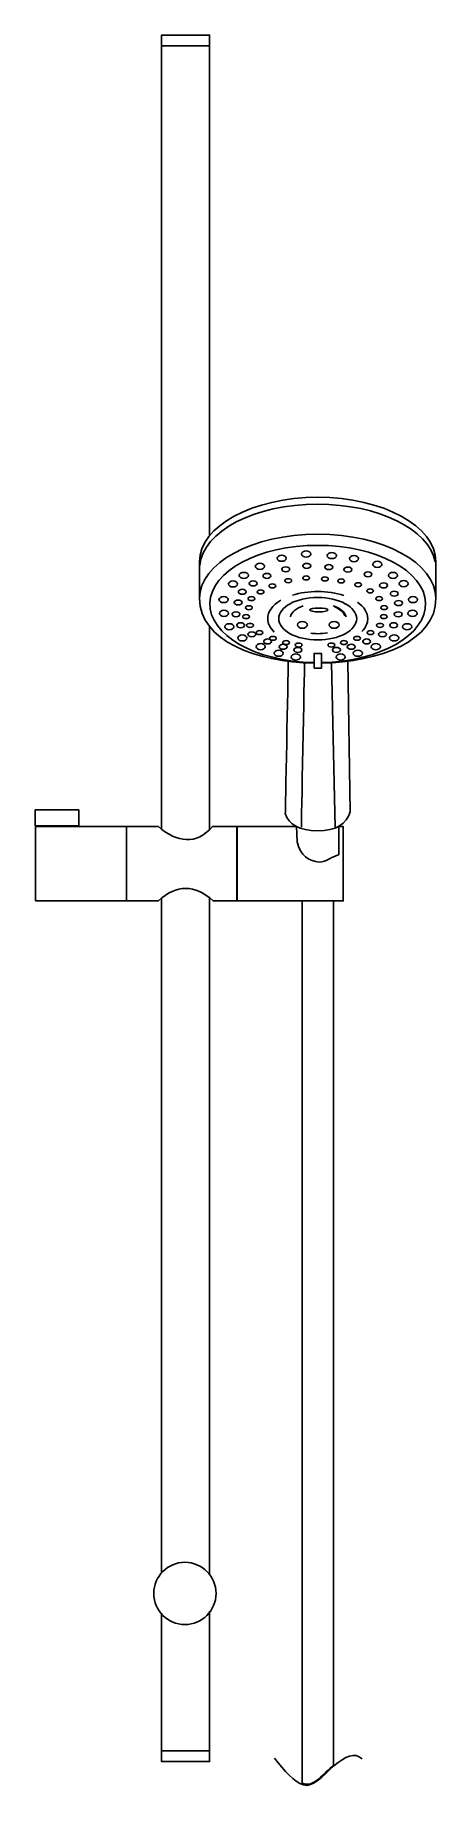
# Model space of a CAD drawing. Header units: millimetres. Extents: x -77 to 126, y -14 to 876.
import ezdxf

# ---------------------------------------------------------------- set-up
doc = ezdxf.new("R2010")
doc.units = ezdxf.units.MM
doc.layers.add('ceco.net 348', color=7, linetype='Continuous')

msp = doc.modelspace()

# ---------------------------------------------------------------- linework, layer by layer
at = {"layer": 'ceco.net 348'}
for points in [[(64.58, 554.73), (68.33, 554.73), (68.33, 562.24), (64.58, 562.24), (64.58, 554.73)], [(-76.89, 474.79), (-54.79, 474.79), (-54.79, 482.84), (-76.89, 482.84), (-76.89, 474.79)], [(-76.66, 436.69), (-30.58, 436.69), (-30.58, 474.36), (-76.66, 474.36), (-76.66, 436.69)]]:
    msp.add_lwpolyline(points, close=True, dxfattribs=at)
msp.add_ellipse((66.43, 587.32), major_axis=(-54.71, 0), ratio=0.543726, start_param=1.605474, end_param=7.820109, dxfattribs=at)
for centre, major_axis, ratio in [((60.6, 612.67), (2.33, 0), 0.667955), ((37.13, 606.45), (2.33, 0), 0.667955), ((48.19, 610.53), (2.33, 0), 0.667955), ((50.21, 604.91), (2, 0), 0.63354), ((60.89, 606.65), (2, 0), 0.633508), ((72.08, 606.02), (2, 0), 0.63354), ((73.6, 611.89), (2.33, 0), 0.667955), ((81.75, 604.75), (2, 0), 0.63354), ((84.85, 610.34), (2.33, 0), 0.667955), ((96.69, 607.42), (2.33, 0), 0.667955), ((23.47, 597.51), (2.33, 0), 0.667955), ((28.98, 601.79), (2.33, 0), 0.667955), ((33.69, 597.77), (2, 0), 0.633508), ((40.7, 601.58), (2, 0), 0.633508), ((43.44, 596.48), (1.7, 0), 0.59551), ((51.52, 599.14), (1.7, 0), 0.59551), ((60.59, 600.53), (1.7, 0), 0.59551), ((70.09, 600.02), (1.7, 0), 0.59551), ((78.32, 599.01), (1.7, 0), 0.59551), ((86.97, 597.11), (1.7, 0), 0.59551), ((91.93, 602.37), (2, 0), 0.63354), ((99.85, 596.74), (2, 0), 0.63354), ((104.6, 601.79), (2.33, 0), 0.667955), ((110.02, 597.62), (2.33, 0), 0.667955), ((18.7, 589.55), (2.33, 0), 0.667955), ((26.1, 588.07), (2, 0), 0.633508), ((28.19, 593.49), (2, 0), 0.633508), ((32.8, 590.02), (1.7, 0), 0.59551), ((37.48, 593.44), (1.7, 0), 0.59551), ((66.43, 579.86), (19.77, 0), 0.544643), ((93.01, 593.98), (1.7, 0), 0.59551), ((97.59, 590.02), (1.7, 0), 0.59551), ((105.27, 592.56), (2, 0), 0.63354), ((107.45, 587.79), (2, 0), 0.63354), ((114.73, 589.55), (2.33, 0), 0.667955), ((18.89, 582.56), (2.33, 0), 0.667955), ((25.01, 582.08), (2, 0), 0.63354), ((30.11, 580.91), (1.7, 0), 0.59551), ((31.55, 585.43), (1.7, 0), 0.59551), ((58.66, 576.73), (2.52, 0), 0.693101), ((67.01, 584.3), (4.66, 0), 0.208763), ((74.77, 576.73), (2.52, 0), 0.693101), ((100.01, 580.91), (1.7, 0), 0.59551), ((100.15, 585.47), (1.7, 0), 0.595545), ((107.29, 582.08), (2, 0), 0.633508), ((114.54, 582.56), (2.33, 0), 0.667955), ((21.61, 575.76), (2.33, 0), 0.667955), ((27.35, 576.53), (2, 0), 0.633508), ((28.2, 570.12), (2.33, 0), 0.667955), ((32.09, 576.48), (1.7, 0), 0.59551), ((33.02, 571.93), (2, 0), 0.63354), ((36.91, 572.8), (1.7, 0), 0.595545), ((41.03, 568.29), (2, 0), 0.633508), ((43.72, 569.89), (1.7, 0), 0.59551), ((86.4, 569.89), (1.7, 0), 0.59551), ((91.27, 568.29), (2, 0), 0.63354), ((93.21, 572.8), (1.7, 0), 0.59551), ((98.03, 576.48), (1.7, 0), 0.59551), ((99.28, 571.93), (2, 0), 0.63354), ((105.23, 570.12), (2.33, 0), 0.667955), ((104.95, 576.53), (2, 0), 0.633508), ((111.82, 575.76), (2.33, 0), 0.667955), ((37.51, 565.65), (2.33, 0), 0.667955), ((46.63, 562.34), (2.33, 0), 0.667955), ((48.88, 565.59), (2, 0), 0.633508), ((50.38, 567.74), (1.7, 0), 0.59551), ((55.36, 560.4), (2.33, 0), 0.667955), ((56.39, 564), (2, 0), 0.63354), ((56.76, 566.47), (1.7, 0), 0.59551), ((73.36, 566.47), (1.7, 0), 0.59551), ((75.92, 564), (2, 0), 0.633508), ((78.07, 560.4), (2.33, 0), 0.667955), ((79.74, 567.74), (1.7, 0), 0.59551), ((83.43, 565.59), (2, 0), 0.63354), ((86.8, 562.34), (2.33, 0), 0.667955), ((95.91, 565.65), (2.33, 0), 0.667955), ((-0.94, 85.34), (0, 15.8), 1)]:
    msp.add_ellipse(centre, major_axis=major_axis, ratio=ratio, dxfattribs=at)
for points, knots in [([(-12.74, 472.99), (-12.74, 472.99), (-12.74, 875.94), (-12.74, 875.94), (-12.74, 875.94), (-12.74, 875.94), (11.63, 875.94), (11.63, 875.94), (11.63, 875.94), (11.63, 875.94), (11.63, 629.64), (11.63, 621.97)], [0, 0, 0, 0, 0.3333333, 0.3333333, 0.3333333, 0.3333333, 0.6666667, 0.6666667, 0.6666667, 0.6666667, 0.9948134, 0.9948134, 0.9948134, 0.9948134]), ([(64.58, 557.29), (35.25, 557.74), (6.53, 568.68), (6.53, 590.11), (6.53, 590.11), (6.53, 590.11), (6.53, 608.81), (6.53, 608.81), (6.53, 608.81), (6.53, 626.79), (33.45, 641.45), (66.46, 641.45), (66.46, 641.45), (99.46, 641.45), (126.38, 626.79), (126.38, 608.81), (126.38, 608.81), (126.38, 608.81), (126.38, 590.11), (126.38, 590.11), (126.38, 590.11), (126.38, 568.67), (97.65, 557.73), (68.32, 557.29)], [0, 0, 0, 0, 0.166667, 0.166667, 0.166667, 0.166667, 0.333333, 0.333333, 0.333333, 0.333333, 0.5, 0.5, 0.5, 0.5, 0.666667, 0.666667, 0.666667, 0.666667, 0.833333, 0.833333, 0.833333, 0.833333, 1, 1, 1, 1]), ([(6.6, 606.89), (8.17, 624.26), (34.51, 637.92), (66.46, 637.92), (66.46, 637.92), (97.08, 637.92), (122.77, 625.34), (126.04, 608.76)], [0, 0, 0, 0, 0.5, 0.5, 0.5, 0.5, 1, 1, 1, 1]), ([(6.53, 590.11), (6.53, 608.08), (33.45, 622.74), (66.46, 622.74), (66.46, 622.74), (99.46, 622.74), (126.38, 608.08), (126.38, 590.11)], [0, 0, 0, 0, 0.5, 0.5, 0.5, 0.5, 1, 1, 1, 1]), ([(44.36, 573.05), (42.2, 575.12), (41.07, 577.47), (41.07, 579.86), (41.07, 579.86), (41.07, 583.31), (43.45, 586.65), (47.74, 589.2)], [0, 0, 0, 0, 0.5, 0.5, 0.5, 0.5, 1, 1, 1, 1]), ([(53.6, 591.77), (57.49, 593.01), (61.92, 593.67), (66.43, 593.67), (66.43, 593.67), (71.1, 593.67), (75.68, 592.97), (79.66, 591.64)], [0, 0, 0, 0, 0.5, 0.5, 0.5, 0.5, 1, 1, 1, 1]), ([(86.66, 588.19), (89.99, 585.79), (91.8, 582.86), (91.8, 579.86), (91.8, 579.86), (91.8, 577.58), (90.76, 575.33), (88.78, 573.32)], [0, 0, 0, 0, 0.5, 0.5, 0.5, 0.5, 1, 1, 1, 1]), ([(71.34, 572.74), (69.77, 572.42), (68.11, 572.25), (66.43, 572.25), (66.43, 572.25), (65.26, 572.25), (64.09, 572.33), (62.95, 572.49)], [0, 0, 0, 0, 0.5, 0.5, 0.5, 0.5, 1, 1, 1, 1]), ([(81.76, 558.26), (81.76, 558.26), (82.98, 481.85), (82.98, 481.85), (82.98, 481.85), (80.95, 475.86), (75.73, 472.16), (66.41, 472.24), (66.41, 472.24), (57.09, 472.32), (51.79, 475.4), (50.01, 481.03), (50.01, 481.03), (50.01, 481.03), (51.36, 549.99), (51.52, 558.2)], [0, 0, 0, 0, 0.25, 0.25, 0.25, 0.25, 0.5, 0.5, 0.5, 0.5, 0.75, 0.75, 0.75, 0.75, 0.9851183, 0.9851183, 0.9851183, 0.9851183]), ([(25.37, 474.36), (25.37, 474.36), (13.14, 474.36), (13.14, 474.36), (13.14, 474.36), (4.64, 465.02), (-4.6, 466.12), (-14.36, 474.36), (-14.36, 474.36), (-14.36, 474.36), (-30.58, 474.36), (-30.58, 474.36), (-30.58, 474.36), (-30.58, 474.36), (-30.58, 436.69), (-30.58, 436.69), (-30.58, 436.69), (-30.58, 436.69), (-14.36, 436.69), (-14.36, 436.69), (-14.36, 436.69), (-5.11, 445.17), (4.13, 445.17), (13.38, 436.69), (13.38, 436.69), (13.38, 436.69), (25.37, 436.69), (25.37, 436.69), (25.37, 436.69), (25.37, 436.69), (25.37, 474.36), (25.37, 474.36)], [0, 0, 0, 0, 0.125, 0.125, 0.125, 0.125, 0.25, 0.25, 0.25, 0.25, 0.375, 0.375, 0.375, 0.375, 0.5, 0.5, 0.5, 0.5, 0.625, 0.625, 0.625, 0.625, 0.75, 0.75, 0.75, 0.75, 0.875, 0.875, 0.875, 0.875, 1, 1, 1, 1]), ([(77.11, 474.36), (77.11, 474.36), (79.43, 474.36), (79.43, 474.36), (79.43, 474.36), (79.43, 474.36), (79.43, 459.14), (79.43, 459.14), (79.43, 459.14), (79.43, 459.14), (79.43, 436.69), (79.43, 436.69), (79.43, 436.69), (79.43, 436.69), (25.6, 436.69), (25.6, 436.69), (25.6, 436.69), (25.6, 436.69), (25.6, 474.36), (25.6, 474.36), (25.6, 474.36), (25.6, 474.36), (55.44, 474.36), (55.44, 474.36), (55.44, 474.36), (55.44, 474.36), (55.53, 474.36), (55.53, 474.36)], [0, 0, 0, 0, 0.142857, 0.142857, 0.142857, 0.142857, 0.285714, 0.285714, 0.285714, 0.285714, 0.428571, 0.428571, 0.428571, 0.428571, 0.571429, 0.571429, 0.571429, 0.571429, 0.714286, 0.714286, 0.714286, 0.714286, 0.857143, 0.857143, 0.857143, 0.857143, 1, 1, 1, 1]), ([(77.08, 474.58), (77.08, 474.58), (77.08, 460.08), (77.08, 460.08), (77.08, 460.08), (74.34, 459.46), (70.73, 456.31), (67.14, 456.41), (67.14, 456.41), (62.23, 456.54), (57.52, 459.79), (55.96, 466.63), (55.96, 466.63), (55.96, 466.63), (55.62, 474.52), (55.62, 474.52)], [0, 0, 0, 0, 0.25, 0.25, 0.25, 0.25, 0.5, 0.5, 0.5, 0.5, 0.75, 0.75, 0.75, 0.75, 1, 1, 1, 1]), ([(58.63, -10.85), (64.03, -13.83), (69.78, -5.39), (74.47, -1.9), (74.47, -1.9), (74.47, -1.9), (74.47, 436.65), (74.47, 436.65), (74.47, 436.65), (74.47, 436.65), (58.63, 436.65), (58.63, 436.65), (58.63, 436.65), (58.63, 436.65), (58.63, -10.85), (58.63, -10.85)], [0, 0, 0, 0, 0.25, 0.25, 0.25, 0.25, 0.5, 0.5, 0.5, 0.5, 0.75, 0.75, 0.75, 0.75, 1, 1, 1, 1]), ([(11.63, 76.36), (11.63, 76.36), (11.63, 0), (11.63, 0), (11.63, 0), (11.63, 0), (-12.74, 0), (-12.74, 0), (-12.74, 0), (-12.74, 0), (-12.74, 75.25), (-12.74, 75.25)], [0, 0, 0, 0, 0.333333, 0.333333, 0.333333, 0.333333, 0.666667, 0.666667, 0.666667, 0.666667, 1, 1, 1, 1]), ([(44.54, 1.73), (49.45, -4.56), (54.35, -10.26), (59.26, -11.83), (59.26, -11.83), (63.74, -13.19), (69.24, -7.41), (74.68, -2.04), (74.68, -2.04), (80.39, 2.71), (85.41, 4.92), (88.92, 1.5)], [0, 0, 0, 0, 0.333333, 0.333333, 0.333333, 0.333333, 0.666667, 0.666667, 0.666667, 0.666667, 1, 1, 1, 1])]:
    msp.add_open_spline(points, degree=3, knots=knots, dxfattribs=at)
for points in [[(-12.64, 870.54), (-12.64, 870.54), (8.94, 870.54), (11.63, 870.54)], [(52.59, 580.86), (53.15, 583.13), (55.55, 585.14), (59.13, 586.34)], [(80.84, 580.86), (80.28, 583.13), (77.88, 585.14), (74.29, 586.34)], [(75.15, 585.79), (77.72, 584.67), (79.48, 583.1), (80.12, 581.34)], [(11.63, 575.81), (11.63, 563.13), (11.63, 472.83), (11.63, 472.83)], [(59.78, 557.46), (59.67, 552.21), (58.15, 474.11), (58.15, 474.11)], [(73.36, 557.48), (73.36, 557.48), (75.25, 473.71), (75.25, 473.71)], [(-12.74, 95.71), (-12.74, 95.71), (-12.74, 438.2), (-12.74, 438.2)], [(11.63, 438.36), (11.63, 438.36), (11.63, 94.88), (11.63, 94.88)], [(-12.71, 5.55), (-12.71, 5.55), (11.36, 5.55), (11.36, 5.55)]]:
    msp.add_open_spline(points, degree=3, dxfattribs=at)

doc.saveas('drawing.dxf')
